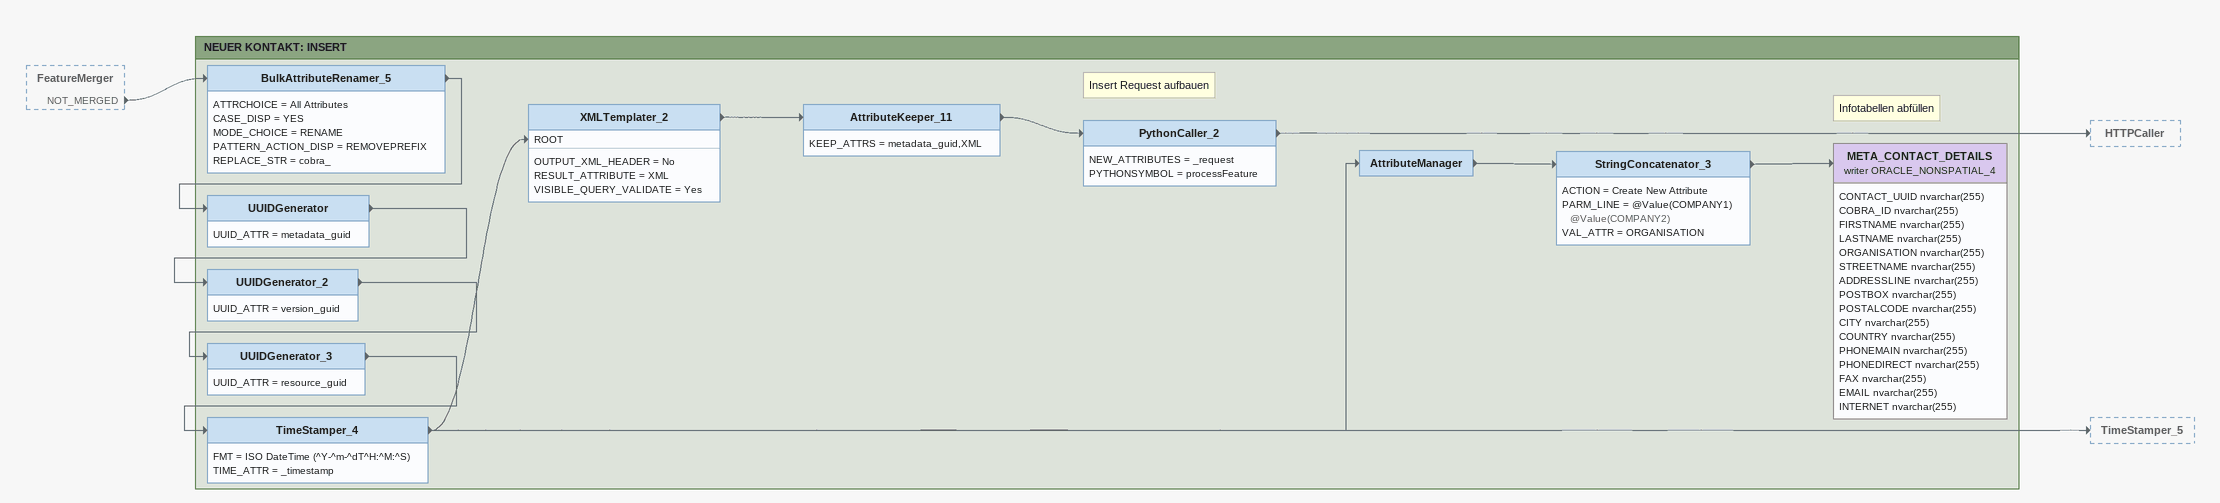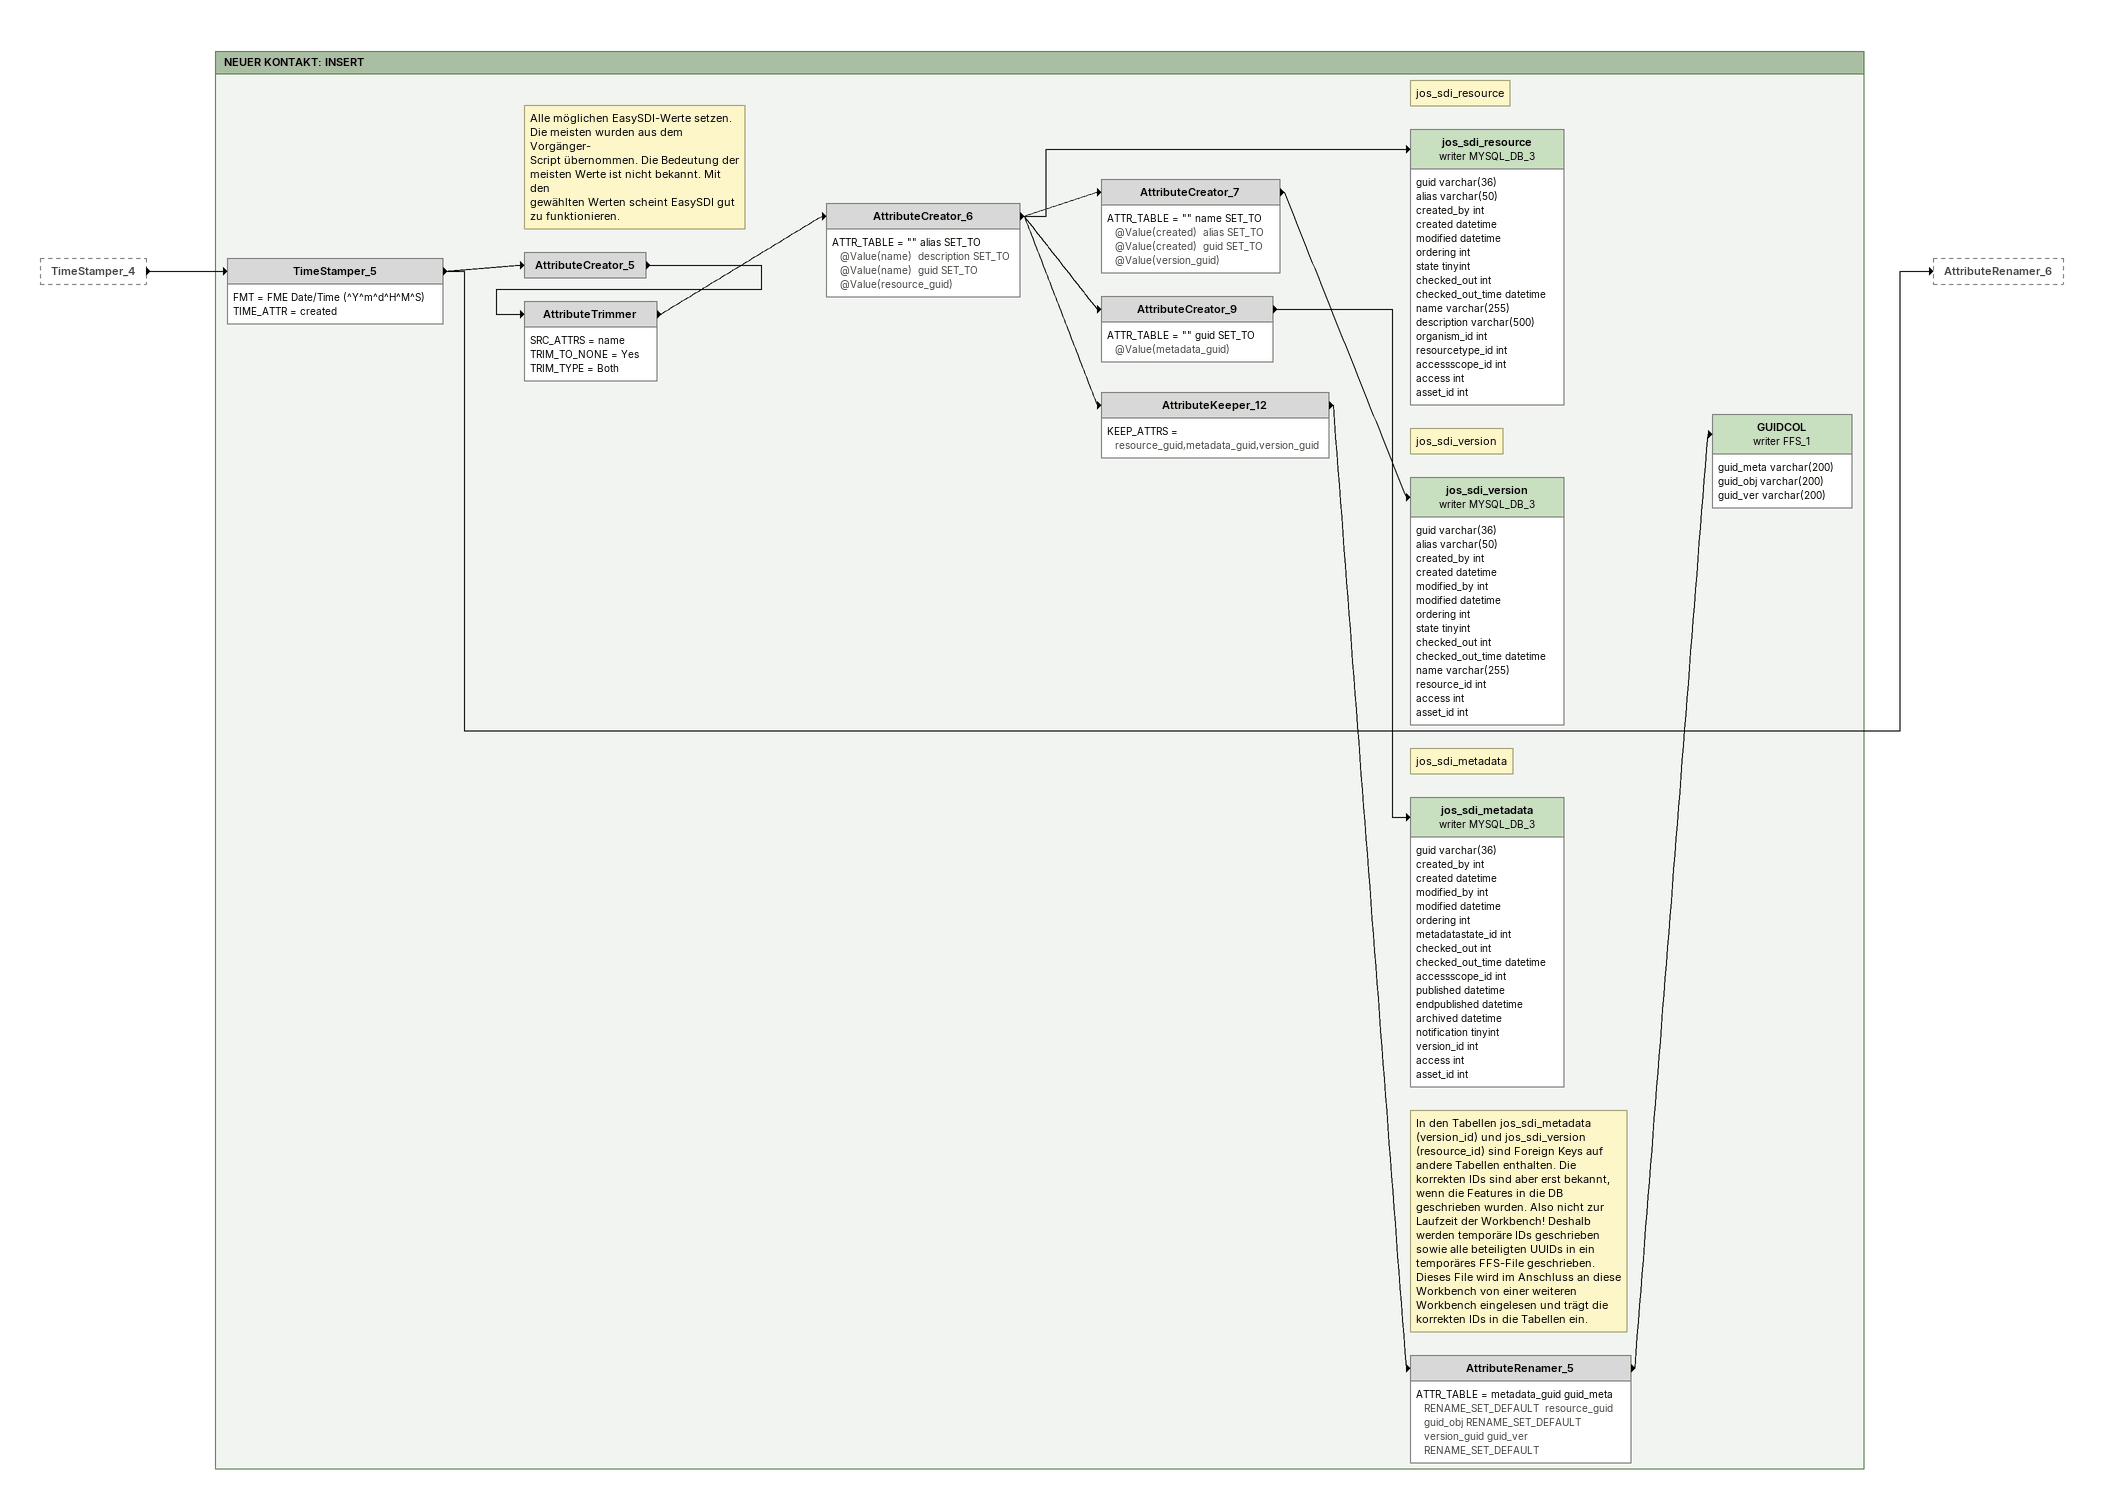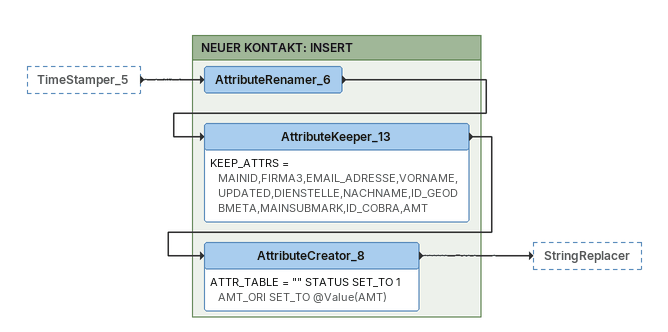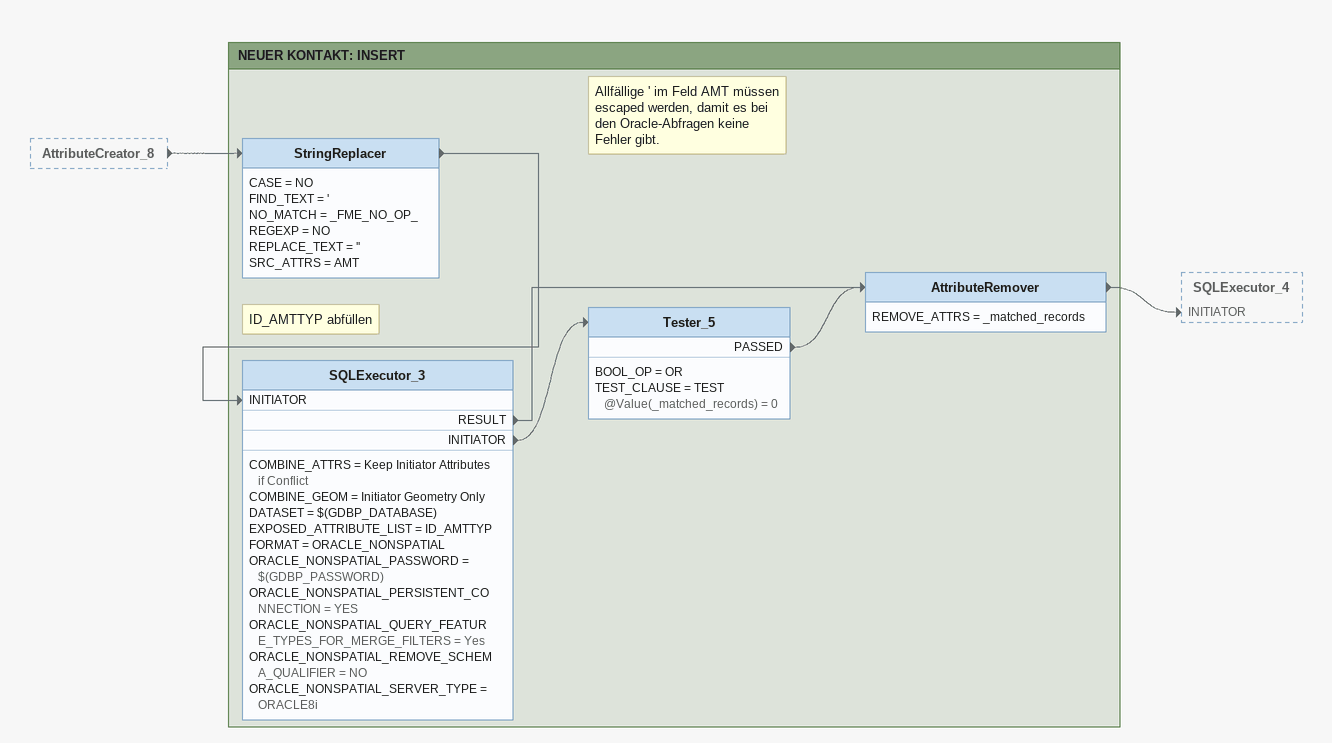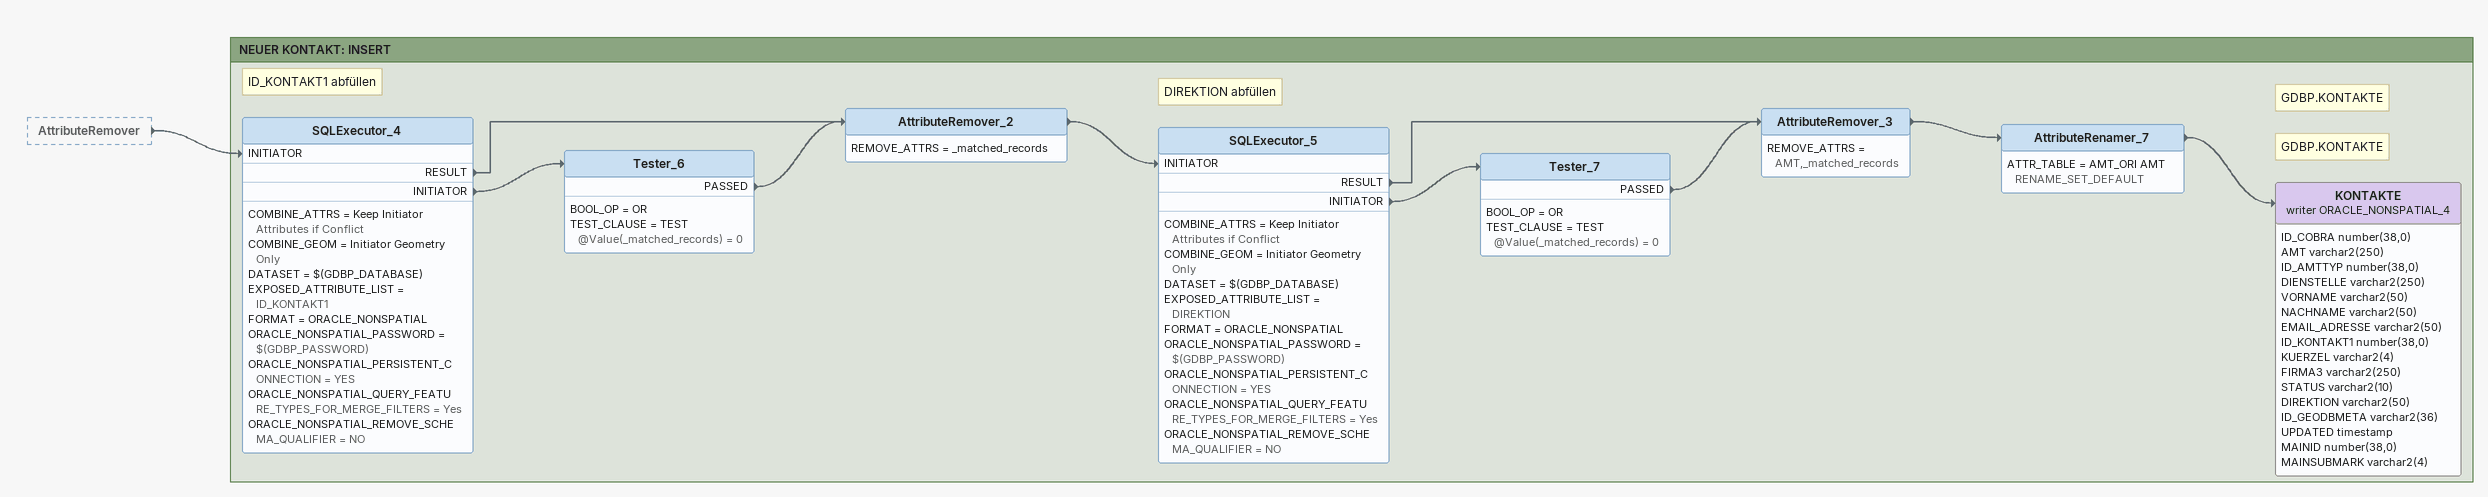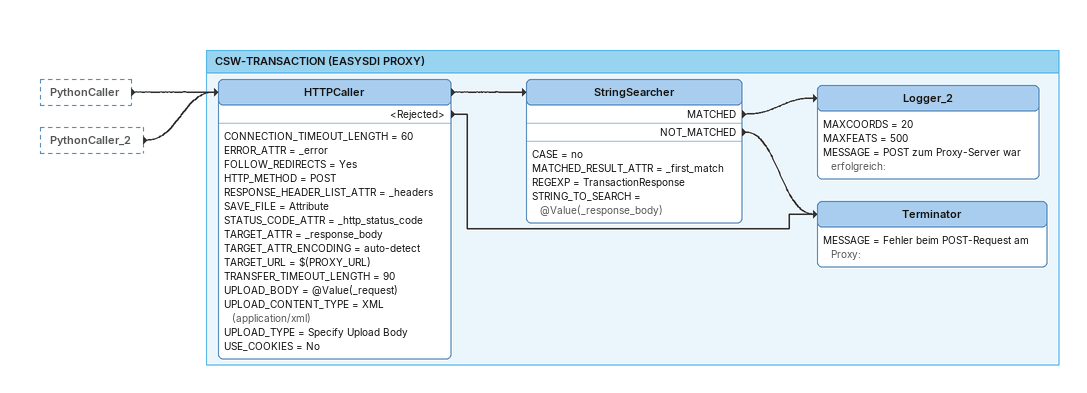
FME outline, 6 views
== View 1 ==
FeatureMerger [outside]
    NOT_MERGED -> BulkAttributeRenamer_5

Bookmark: NEUER KONTAKT: INSERT
BulkAttributeRenamer_5
    ATTRCHOICE = All Attributes
    CASE_DISP = YES
    MODE_CHOICE = RENAME
    PATTERN_ACTION_DISP = REMOVEPREFIX
    REPLACE_STR = cobra_
    -> UUIDGenerator
UUIDGenerator
    UUID_ATTR = metadata_guid
    -> UUIDGenerator_2
UUIDGenerator_2
    UUID_ATTR = version_guid
    -> UUIDGenerator_3
UUIDGenerator_3
    UUID_ATTR = resource_guid
    -> TimeStamper_4
TimeStamper_4
    FMT = ISO DateTime (^Y-^m-^dT^H:^M:^S)
    TIME_ATTR = _timestamp
    -> TimeStamper_5
    -> XMLTemplater_2 [ROOT]
    -> AttributeManager
XMLTemplater_2
    OUTPUT_XML_HEADER = No
    RESULT_ATTRIBUTE = XML
    VISIBLE_QUERY_VALIDATE = Yes
    -> AttributeKeeper_11
AttributeKeeper_11
    KEEP_ATTRS = metadata_guid,XML
    -> PythonCaller_2
Note: Insert Request aufbauen
PythonCaller_2
    NEW_ATTRIBUTES = _request
    PYTHONSYMBOL = processFeature
    -> HTTPCaller
AttributeManager
    -> StringConcatenator_3
StringConcatenator_3
    ACTION = Create New Attribute
    PARM_LINE = @Value(COMPANY1) @Value(COMPANY2)
    VAL_ATTR = ORGANISATION
    -> META_CONTACT_DETAILS (writer ORACLE_NONSPATIAL_4)
Note: Infotabellen abfüllen
META_CONTACT_DETAILS (writer ORACLE_NONSPATIAL_4)
    attributes: CONTACT_UUID nvarchar(255), COBRA_ID nvarchar(255), FIRSTNAME nvarchar(255), LASTNAME nvarchar(255), ORGANISATION nvarchar(255), STREETNAME nvarchar(255), ADDRESSLINE nvarchar(255), POSTBOX nvarchar(255), POSTALCODE nvarchar(255), CITY nvarchar(255), COUNTRY nvarchar(255), PHONEMAIN nvarchar(255), PHONEDIRECT nvarchar(255), FAX nvarchar(255), EMAIL nvarchar(255), INTERNET nvarchar(255)

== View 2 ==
TimeStamper_4 [outside]
    -> TimeStamper_5

Bookmark: NEUER KONTAKT: INSERT
TimeStamper_5
    FMT = FME Date/Time (^Y^m^d^H^M^S)
    TIME_ATTR = created
    -> AttributeCreator_5
    -> AttributeRenamer_6
Note: Alle möglichen EasySDI-Werte setzen. / Die meisten wurden aus dem Vorgänger- / Script übernommen. Die Bedeutung der / meisten Werte ist nicht bekannt. Mit den / gewählten Werten scheint EasySDI gut / zu funktionieren.
AttributeCreator_5
    -> AttributeTrimmer
AttributeTrimmer
    SRC_ATTRS = name
    TRIM_TO_NONE = Yes
    TRIM_TYPE = Both
    -> AttributeCreator_6
AttributeCreator_6
    ATTR_TABLE = "" alias SET_TO @Value(name)  description SET_TO @Value(name)  guid SET_TO @Value(resource_guid)
    -> AttributeKeeper_12
    -> jos_sdi_resource (writer MYSQL_DB_3)
    -> AttributeCreator_7
    -> AttributeCreator_9
Note: jos_sdi_resource
jos_sdi_resource (writer MYSQL_DB_3)
    attributes: guid varchar(36), alias varchar(50), created_by int, created datetime, modified datetime, ordering int, state tinyint, checked_out int, checked_out_time datetime, name varchar(255), description varchar(500), organism_id int, resourcetype_id int, accessscope_id int, access int, asset_id int
AttributeCreator_7
    ATTR_TABLE = "" name SET_TO @Value(created)  alias SET_TO @Value(created)  guid SET_TO @Value(version_guid)
    -> jos_sdi_version (writer MYSQL_DB_3)
Note: jos_sdi_version
jos_sdi_version (writer MYSQL_DB_3)
    attributes: guid varchar(36), alias varchar(50), created_by int, created datetime, modified_by int, modified datetime, ordering int, state tinyint, checked_out int, checked_out_time datetime, name varchar(255), resource_id int, access int, asset_id int
AttributeCreator_9
    ATTR_TABLE = "" guid SET_TO @Value(metadata_guid)
    -> jos_sdi_metadata (writer MYSQL_DB_3)
Note: jos_sdi_metadata
jos_sdi_metadata (writer MYSQL_DB_3)
    attributes: guid varchar(36), created_by int, created datetime, modified_by int, modified datetime, ordering int, metadatastate_id int, checked_out int, checked_out_time datetime, accessscope_id int, published datetime, endpublished datetime, archived datetime, notification tinyint, version_id int, access int, asset_id int
AttributeKeeper_12
    KEEP_ATTRS = resource_guid,metadata_guid,version_guid
    -> AttributeRenamer_5
AttributeRenamer_5
    ATTR_TABLE = metadata_guid guid_meta RENAME_SET_DEFAULT  resource_guid guid_obj RENAME_SET_DEFAULT  version_guid guid_ver RENAME_SET_DEFAULT
    -> GUIDCOL (writer FFS_1)
Note: In den Tabellen jos_sdi_metadata (version_id) und jos_sdi_version (resource_id) sind Foreign Keys auf andere Tabellen enthalten. Die korrekten IDs sind aber erst bekannt, wenn die Features in die DB geschrieben wurden. Also nicht zur Laufzeit der Workbench! Deshalb werden temporäre IDs geschrieben sowie alle beteiligten UUIDs in ein temporäres FFS-File geschrieben. Dieses File wird im Anschluss an diese Workbench von einer weiteren Workbench eingelesen und trägt die korrekten IDs in die Tabellen ein.
GUIDCOL (writer FFS_1)
    attributes: guid_meta varchar(200), guid_obj varchar(200), guid_ver varchar(200)

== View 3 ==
TimeStamper_5 [outside]
    -> AttributeRenamer_6

Bookmark: NEUER KONTAKT: INSERT
AttributeRenamer_6
    -> AttributeKeeper_13
AttributeKeeper_13
    KEEP_ATTRS = MAINID,FIRMA3,EMAIL_ADRESSE,VORNAME,UPDATED,DIENSTELLE,NACHNAME,ID_GEODBMETA,MAINSUBMARK,ID_COBRA,AMT
    -> AttributeCreator_8
AttributeCreator_8
    ATTR_TABLE = "" STATUS SET_TO 1  AMT_ORI SET_TO @Value(AMT)
    -> StringReplacer

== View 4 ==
AttributeCreator_8 [outside]
    -> StringReplacer

Bookmark: NEUER KONTAKT: INSERT
Note: Allfällige ' im Feld AMT müssen / escaped werden, damit es bei / den Oracle-Abfragen keine / Fehler gibt.
StringReplacer
    CASE = NO
    FIND_TEXT = '
    NO_MATCH = _FME_NO_OP_
    REGEXP = NO
    REPLACE_TEXT = ''
    SRC_ATTRS = AMT
    -> SQLExecutor_3 [INITIATOR]
Note: ID_AMTTYP abfüllen
SQLExecutor_3
    COMBINE_ATTRS = Keep Initiator Attributes if Conflict
    COMBINE_GEOM = Initiator Geometry Only
    DATASET = $(GDBP_DATABASE)
    EXPOSED_ATTRIBUTE_LIST = ID_AMTTYP
    FORMAT = ORACLE_NONSPATIAL
    ORACLE_NONSPATIAL_PASSWORD = $(GDBP_PASSWORD)
    ORACLE_NONSPATIAL_PERSISTENT_CONNECTION = YES
    ORACLE_NONSPATIAL_QUERY_FEATURE_TYPES_FOR_MERGE_FILTERS = Yes
    ORACLE_NONSPATIAL_REMOVE_SCHEMA_QUALIFIER = NO
    ORACLE_NONSPATIAL_SERVER_TYPE = ORACLE8i
    RESULT -> AttributeRemover
    INITIATOR -> Tester_5
Tester_5
    BOOL_OP = OR
    TEST_CLAUSE = TEST @Value(_matched_records) = 0
    PASSED -> AttributeRemover
AttributeRemover
    REMOVE_ATTRS = _matched_records
    -> SQLExecutor_4 [INITIATOR]

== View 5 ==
AttributeRemover [outside]
    -> SQLExecutor_4 [INITIATOR]

Bookmark: NEUER KONTAKT: INSERT
Note: ID_KONTAKT1 abfüllen
SQLExecutor_4
    COMBINE_ATTRS = Keep Initiator Attributes if Conflict
    COMBINE_GEOM = Initiator Geometry Only
    DATASET = $(GDBP_DATABASE)
    EXPOSED_ATTRIBUTE_LIST = ID_KONTAKT1
    FORMAT = ORACLE_NONSPATIAL
    ORACLE_NONSPATIAL_PASSWORD = $(GDBP_PASSWORD)
    ORACLE_NONSPATIAL_PERSISTENT_CONNECTION = YES
    ORACLE_NONSPATIAL_QUERY_FEATURE_TYPES_FOR_MERGE_FILTERS = Yes
    ORACLE_NONSPATIAL_REMOVE_SCHEMA_QUALIFIER = NO
    RESULT -> AttributeRemover_2
    INITIATOR -> Tester_6
Tester_6
    BOOL_OP = OR
    TEST_CLAUSE = TEST @Value(_matched_records) = 0
    PASSED -> AttributeRemover_2
AttributeRemover_2
    REMOVE_ATTRS = _matched_records
    -> SQLExecutor_5 [INITIATOR]
Note: DIREKTION abfüllen
SQLExecutor_5
    COMBINE_ATTRS = Keep Initiator Attributes if Conflict
    COMBINE_GEOM = Initiator Geometry Only
    DATASET = $(GDBP_DATABASE)
    EXPOSED_ATTRIBUTE_LIST = DIREKTION
    FORMAT = ORACLE_NONSPATIAL
    ORACLE_NONSPATIAL_PASSWORD = $(GDBP_PASSWORD)
    ORACLE_NONSPATIAL_PERSISTENT_CONNECTION = YES
    ORACLE_NONSPATIAL_QUERY_FEATURE_TYPES_FOR_MERGE_FILTERS = Yes
    ORACLE_NONSPATIAL_REMOVE_SCHEMA_QUALIFIER = NO
    RESULT -> AttributeRemover_3
    INITIATOR -> Tester_7
Tester_7
    BOOL_OP = OR
    TEST_CLAUSE = TEST @Value(_matched_records) = 0
    PASSED -> AttributeRemover_3
AttributeRemover_3
    REMOVE_ATTRS = AMT,_matched_records
    -> AttributeRenamer_7
AttributeRenamer_7
    ATTR_TABLE = AMT_ORI AMT RENAME_SET_DEFAULT
    -> KONTAKTE (writer ORACLE_NONSPATIAL_4)
Note: GDBP.KONTAKTE
Note: GDBP.KONTAKTE
KONTAKTE (writer ORACLE_NONSPATIAL_4)
    attributes: ID_COBRA number(38,0), AMT varchar2(250), ID_AMTTYP number(38,0), DIENSTELLE varchar2(250), VORNAME varchar2(50), NACHNAME varchar2(50), EMAIL_ADRESSE varchar2(50), ID_KONTAKT1 number(38,0), KUERZEL varchar2(4), FIRMA3 varchar2(250), STATUS varchar2(10), DIREKTION varchar2(50), ID_GEODBMETA varchar2(36), UPDATED timestamp, MAINID number(38,0), MAINSUBMARK varchar2(4)

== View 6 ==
PythonCaller [outside]
    -> HTTPCaller
PythonCaller_2 [outside]
    -> HTTPCaller

Bookmark: CSW-TRANSACTION (EASYSDI PROXY)
HTTPCaller
    CONNECTION_TIMEOUT_LENGTH = 60
    ERROR_ATTR = _error
    FOLLOW_REDIRECTS = Yes
    HTTP_METHOD = POST
    RESPONSE_HEADER_LIST_ATTR = _headers
    SAVE_FILE = Attribute
    STATUS_CODE_ATTR = _http_status_code
    TARGET_ATTR = _response_body
    TARGET_ATTR_ENCODING = auto-detect
    TARGET_URL = $(PROXY_URL)
    TRANSFER_TIMEOUT_LENGTH = 90
    UPLOAD_BODY = @Value(_request)
    UPLOAD_CONTENT_TYPE = XML (application/xml)
    UPLOAD_TYPE = Specify Upload Body
    USE_COOKIES = No
    -> StringSearcher
    <Rejected> -> Terminator
StringSearcher
    CASE = no
    MATCHED_RESULT_ATTR = _first_match
    REGEXP = TransactionResponse
    STRING_TO_SEARCH = @Value(_response_body)
    MATCHED -> Logger_2
    NOT_MATCHED -> Terminator
Logger_2
    MAXCOORDS = 20
    MAXFEATS = 500
    MESSAGE = POST zum Proxy-Server war erfolgreich:
Terminator
    MESSAGE = Fehler beim POST-Request am Proxy:
